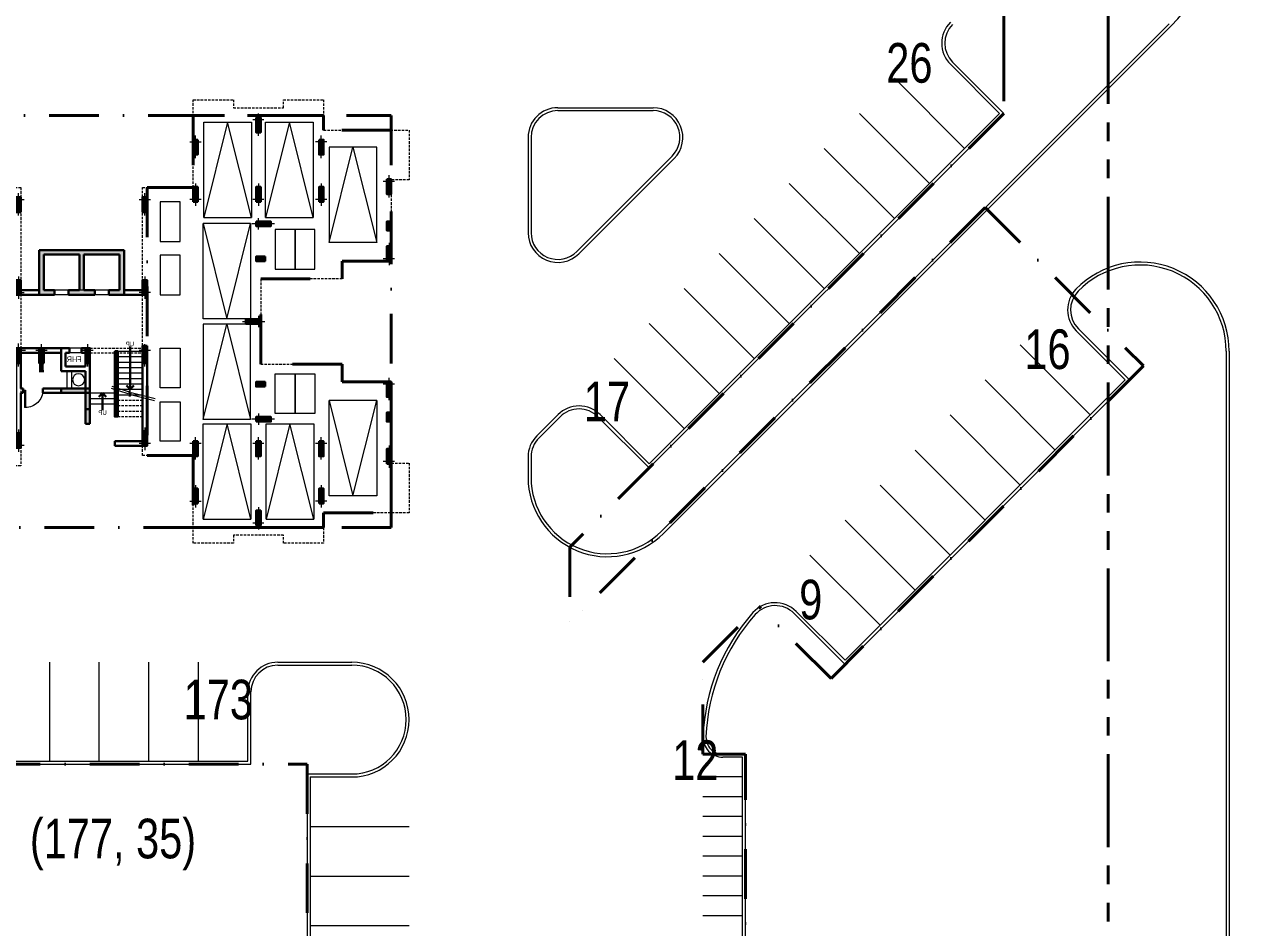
# Model space of a CAD drawing. Header units: inches. Extents: x 5542223 to 12533222, y 497239 to 5189502.
# Drawn here: x 6682330 to 6743745, y 2110954 to 2156532 of the extents above; entities that cross this region are included whole.
import ezdxf

# ---------------------------------------------------------------- set-up
doc = ezdxf.new("R2010")
doc.units = ezdxf.units.IN
doc.header["$MEASUREMENT"] = 0
for name, pattern in [('CENTER2', [1.125, 0.75, -0.125, 0.125, -0.125]), ('DASHDOT', [1, 0.5, -0.25, 0, -0.25]), ('HIDDEN', [0.375, 0.25, -0.125]), ('PHANTOM2', [1.25, 0.625, -0.125, 0.125, -0.125, 0.125, -0.125])]:
    doc.linetypes.add(name, pattern=pattern)
doc.layers.get('0').update_dxf_attribs({"color": 1})
for name, color, linetype, lineweight in [('aa-total', 7, 'Continuous', 30), ('Area_parking', 7, 'DASHDOT', 40), ('C_grid', 7, 'CENTER2', 13), ('col', 7, 'Continuous', 30), ('col-fill', 7, 'Continuous', 9), ('DOOR', 7, 'Continuous', 9), ('hatch', 8, 'Continuous', 9), ('parking', 7, 'Continuous', 13), ('PARKING NO TXT', 7, 'Continuous', 9), ('PROJECTION', 7, 'HIDDEN', 18), ('Road', 7, 'Continuous', 15), ('Road_CStone', 8, 'Continuous', 15), ('ROW', 7, 'PHANTOM2', 40), ('S_Parkingbays', 7, 'Continuous', 13), ('STAIR', 253, 'Continuous', 5), ('WALL', 7, 'Continuous', 30)]:
    doc.layers.add(name, color=color, linetype=linetype, lineweight=lineweight)
doc.styles.add('NITIN', font='ARIALN.TTF', dxfattribs={"width": 0.75})
doc.styles.add('Parking_txt', font='arial.ttf', dxfattribs={"width": 0.75})

# ---------------------------------------------------------------- blocks, each defined once
blk = doc.blocks.new('col')
at = {"layer": 'col', "linetype": 'Continuous', "ltscale": 10}
blk.add_hatch(color=256, dxfattribs=at).paths.add_polyline_path([(-115, -115), (115, -115), (115, 635), (-115, 635)])
at = {"layer": 'C_grid', "linetype": 'Continuous', "ltscale": 10}
for p, q in [((0, 810), (0, -323)), ((282, 0), (-287, 0))]:
    blk.add_line(p, q, dxfattribs=at)
at = {"layer": 'col', "linetype": 'Continuous', "ltscale": 10}
blk.add_lwpolyline([(-115, -115), (115, -115), (115, 635), (-115, 635)], close=True, dxfattribs=at)
blk = doc.blocks.new('DOOR_LEFT')
at = {"layer": 'DOOR'}
for p, q in [((-0.461, 0), (-0.461, 0.883)), ((-0.422, 0.883), (-0.461, 0.883)), ((-0.422, 0), (-0.422, 0.883)), ((-0.461, 0), (-0.422, 0))]:
    blk.add_line(p, q, dxfattribs=at)
blk.add_arc((-0.422, 0), 0.883, 360, 90, dxfattribs=at)
blk = doc.blocks.new('COL-SH')
at = {"layer": 'col-fill', "ltscale": 10}
blk.add_hatch(color=256, dxfattribs=at).paths.add_polyline_path([(0, -450), (230, -450), (230, 0), (0, 0)])
at = {"layer": 'col', "ltscale": 10}
blk.add_lwpolyline([(230, 0), (0, 0), (0, -450), (230, -450)], close=True, dxfattribs=at)
at = {"layer": 'col-fill', "ltscale": 10}
for p, q in [((115, -632), (115, 230)), ((460, -115), (-230, -115))]:
    blk.add_line(p, q, dxfattribs=at)
blk = doc.blocks.new('Res_D')
at = {"layer": 'col', "linetype": 'Continuous', "ltscale": 10}
for points in [[(-15392, 989), (-15623, 989), (-15623, 1439), (-15392, 1439)], [(15392, 989), (15622, 989), (15622, 1439), (15392, 1439)], [(15622, 989), (15392, 989), (15392, 1439), (15622, 1439)], [(-9252, -556), (-9252, -326), (-8802, -326), (-8802, -556)], [(9252, -556), (9252, -326), (8802, -326), (8802, -556)], [(9262, -6236), (9262, -6006), (8802, -6006), (8802, -6236)], [(9262, -6006), (8802, -6006), (8802, -6236), (9262, -6236)], [(12207, -6006), (11977, -6006), (11977, -6886), (12207, -6886)], [(-8802, -6656), (-8802, -6886), (-9252, -6886), (-9252, -6656)], [(-15392, -8651), (-15623, -8651), (-15623, -8201), (-15392, -8201)], [(15622, -8293), (15392, -8293), (15392, -8753), (15622, -8753)], [(15392, -8293), (15392, -8753), (15622, -8753), (15622, -8293)], [(15392, -8293), (15622, -8293), (15622, -8753), (15392, -8753)], [(15622, -8293), (15622, -8753), (15392, -8753), (15392, -8293)]]:
    blk.add_hatch(color=256, dxfattribs=at).paths.add_polyline_path(points)
at = {"layer": 'col', "linetype": 'Continuous'}
blk.add_hatch(color=256, dxfattribs=at).paths.add_polyline_path([(-420, -6980), (-420, -7210), (1040, -7210), (1040, -6980)])
at = {"layer": 'col', "ltscale": 10}
blk.add_hatch(color=256, dxfattribs=at).paths.add_polyline_path([(8802, -8521), (8802, -8751), (9519, -8751), (9519, -8521)])
at = {"layer": 'col-fill', "ltscale": 5}
h = blk.add_hatch(color=256, dxfattribs=at)
h.paths.add_polyline_path([(2145, -2260), (1365, -2260), (1365, -2030), (1915, -2030), (1915, -230), (115, -230), (115, -2030), (-115, -2030), (-115, -230), (-1915, -230), (-1915, -2030), (-1365, -2030), (-1365, -2260), (-2145, -2260), (-2145, 0), (2145, 0)])
h.paths.add_polyline_path([(665, -2260), (-665, -2260), (-665, -2030), (665, -2030)], flags=17)
blk.add_hatch(color=256, dxfattribs=at).paths.add_polyline_path([(2145, -6105), (1915, -6105), (1915, -5700), (2145, -5700)])
h = blk.add_hatch(color=256, dxfattribs=at)
h.paths.add_polyline_path([(-190, -8776), (-420, -8776), (-420, -8026), (-190, -8026)])
h.paths.add_polyline_path([(-190, -8026), (-420, -8026), (-420, -7210), (-190, -7210)])
at = {"color": 0, "linetype": 'ByBlock', "lineweight": -2}
for p, q in [((-2445, -7026), (-2632, -6839)), ((-2257, -6839), (-2445, -7026)), ((-1047, -7212), (-1234, -7399)), ((-859, -7399), (-1047, -7212))]:
    blk.add_line(p, q, dxfattribs=at)
at = {"ltscale": 10}
blk.add_line((-1047, -8083), (-1047, -7212), dxfattribs=at)
blk.add_lwpolyline([(-2445, -7026), (-2445, -4864)], dxfattribs=at)
for points in [[(-1670, -5101), (-1820, -5101), (-1820, -8401), (-1670, -8401)], [(-1720, -5151), (-1770, -5151), (-1770, -8351), (-1720, -8351)]]:
    blk.add_lwpolyline(points, close=True, dxfattribs=at)
at = {"layer": 'col', "linetype": 'Continuous', "ltscale": 10}
for points in [[(-3070, 2439), (-3070, 2069), (-3300, 2069), (-3300, 2669)], [(-3300, 2669), (-3070, 2669)]]:
    blk.add_lwpolyline(points, dxfattribs=at)
for points in [[(-15623, 1439), (-15392, 1439), (-15392, 989), (-15623, 989)], [(15622, 1439), (15392, 1439), (15392, 989), (15622, 989)], [(15392, 1439), (15622, 1439), (15622, 989), (15392, 989)], [(-9252, -326), (-8802, -326), (-8802, -556), (-9252, -556)], [(9252, -326), (8802, -326), (8802, -556), (9252, -556)], [(8802, -6006), (8802, -6236), (9262, -6236), (9262, -6006)], [(8802, -6236), (8802, -6006), (9262, -6006), (9262, -6236)], [(12207, -6006), (11977, -6006), (11977, -6886), (12207, -6886)], [(-9252, -6886), (-8802, -6886), (-8802, -6656), (-9252, -6656)], [(-15623, -8651), (-15392, -8651), (-15392, -8201), (-15623, -8201)], [(15392, -8753), (15622, -8753), (15622, -8293), (15392, -8293)], [(15622, -8753), (15392, -8753), (15392, -8293), (15622, -8293)], [(15622, -8753), (15392, -8753), (15392, -8293), (15622, -8293)], [(15392, -8753), (15622, -8753), (15622, -8293), (15392, -8293)]]:
    blk.add_lwpolyline(points, close=True, dxfattribs=at)
at = {"layer": 'col'}
blk.add_lwpolyline([(-420, -7210), (1040, -7210), (1040, -6980), (-420, -6980)], close=True, dxfattribs=at)
at = {"layer": 'hatch', "ltscale": 10}
for p, q in [((-1365, -2030), (1365, -2030)), ((-1365, -2260), (1365, -2260)), ((10, -4950), (610, -4950)), ((10, -5180), (610, -5180)), ((510, -6110), (510, -6980)), ((740, -6110), (740, -6980))]:
    blk.add_line(p, q, dxfattribs=at)
at = {"layer": 'PROJECTION', "ltscale": 500}
for p, q in [((-420, -4950), (-3070, -4950)), ((-420, -5180), (-3070, -5180)), ((-1820, -7576), (-3070, -7576)), ((-1820, -7851), (-3070, -7851)), ((-1820, -8126), (-3070, -8126)), ((-1820, -8401), (-3070, -8401))]:
    blk.add_line(p, q, dxfattribs=at)
for points in [[(-3070, 3154), (-5628, 3154), (-5628, 7584), (-7658, 7584), (-7658, 7169), (-10178, 7169), (-10178, 7584), (-12208, 7584), (-12208, 6054), (-16523, 6054), (-16523, 3539), (-15623, 3539), (-15623, -556), (-13143, -556), (-13143, -1456), (-9033, -1456), (-9033, -3606), (-9033, -5756), (-13143, -5756), (-13143, -6656), (-15623, -6656), (-15623, -10751), (-16523, -10751), (-16523, -13266), (-12208, -13266), (-12208, -14796), (-10178, -14796), (-10178, -14381), (-7658, -14381), (-7658, -14796), (-5628, -14796), (-5628, -10366), (-3070, -10366), (-3070, -9881)], [(15622, 3539), (16523, 3539), (16523, 6054), (12207, 6054), (12207, 7584), (10178, 7584), (10178, 7169), (7658, 7169), (7658, 7584), (5627, 7584), (5627, 3154), (3070, 3154), (3070, -2036), (3070, -10880), (5627, -10880), (5627, -12880), (8802, -12880), (8802, -14480), (12207, -14480), (12207, -13780), (14007, -13780), (14007, -13365), (15622, -13365), (15622, -6655), (12207, -6655), (12207, -6005), (9032, -6005), (9032, -3606), (9032, -1456), (13143, -1456), (13143, -556), (15622, -556)]]:
    blk.add_lwpolyline(points, close=True, dxfattribs=at)
at = {"layer": 'PROJECTION', "linetype": 'Continuous'}
blk.add_circle((153, -6543), 306, dxfattribs=at)
at = {"layer": 'STAIR'}
for p, q in [((-1820, -5101), (-3070, -5101)), ((-1820, -5376), (-3070, -5376)), ((-1820, -5651), (-3070, -5651)), ((-1820, -5926), (-3070, -5926)), ((-1820, -6201), (-3070, -6201)), ((-1820, -6476), (-3070, -6476)), ((-1820, -6751), (-3070, -6751)), ((-1820, -7026), (-3070, -7026)), ((-1820, -7301), (-3070, -7301)), ((-420, -7210), (-1670, -7210)), ((-420, -7485), (-1670, -7485)), ((-420, -7760), (-1670, -7760))]:
    blk.add_line(p, q, dxfattribs=at)
for points in [[(-3709, -7507), (-2493, -7196), (-2444, -7293), (-2444, -7068), (-2368, -7158), (-1534, -6876)], [(-3682, -7609), (-2466, -7298), (-2416, -7395), (-2416, -7170), (-2341, -7260), (-1507, -6979)]]:
    blk.add_lwpolyline(points, dxfattribs=at)
at = {"layer": 'WALL'}
for p, q in [((-2145, 0), (-2145, -2260)), ((-2145, 0), (2145, 0)), ((2145, 0), (2145, -2260)), ((-1915, -230), (-1915, -2030)), ((-1915, -230), (-115, -230)), ((-115, -230), (-115, -2030)), ((115, -230), (115, -2030)), ((115, -230), (1915, -230)), ((1915, -230), (1915, -2030)), ((-2145, -2260), (-1365, -2260)), ((-1915, -2030), (-1365, -2030)), ((-1365, -2030), (-1365, -2260)), ((-665, -2030), (-665, -2260)), ((-665, -2030), (-115, -2030)), ((-665, -2260), (665, -2260)), ((115, -2030), (665, -2030)), ((665, -2030), (665, -2260)), ((1365, -2030), (1365, -2260)), ((1365, -2030), (1915, -2030)), ((1365, -2260), (2145, -2260)), ((-420, -4950), (-420, -8776)), ((-420, -4950), (10, -4950)), ((-190, -5180), (-190, -5880)), ((-190, -5180), (10, -5180)), ((10, -5180), (10, -4950)), ((610, -5180), (610, -4950)), ((610, -4950), (1040, -4950)), ((610, -5180), (810, -5180)), ((810, -5180), (810, -5880)), ((1040, -4950), (1040, -6110)), ((1040, -4950), (2145, -4950)), ((-190, -5880), (810, -5880)), ((-190, -6110), (1040, -6110)), ((-190, -6110), (-190, -8776)), ((1915, -6105), (2145, -6105)), ((-420, -7210), (1955, -7210)), ((-190, -6980), (1955, -6980)), ((2955, -6980), (3070, -6980)), ((2955, -7210), (3070, -7210)), ((-420, -8026), (-190, -8026)), ((-420, -8776), (-190, -8776)), ((-3070, -9651), (-1670, -9651)), ((-1670, -9651), (-1670, -9881)), ((-3300, -9881), (-1670, -9881))]:
    blk.add_line(p, q, dxfattribs=at)
at = {"layer": 'WALL', "ltscale": 10}
for p, q in [((-3300, -2030), (-2145, -2030)), ((-3300, -2260), (-3300, -2030)), ((-2145, -2260), (-3300, -2260)), ((2145, -2030), (3070, -2030)), ((2145, -2260), (3070, -2260)), ((-3300, -4836), (-3070, -4836)), ((-3300, -4836), (-3300, -9881)), ((-3070, -4836), (-3070, -9651)), ((1040, -5180), (3070, -5180)), ((2145, -4950), (3300, -4950)), ((3070, -5180), (3070, -6980)), ((3300, -4950), (3300, -9881)), ((1955, -6980), (1955, -7210)), ((2955, -6980), (2955, -7210)), ((3070, -7210), (3070, -9881)), ((-3300, -9881), (-3070, -9881)), ((3300, -9881), (3070, -9881))]:
    blk.add_line(p, q, dxfattribs=at)
at = {"layer": 'aa-total', "linetype": 'Continuous', "ltscale": 10}
for p, rotation in [((8917, -3606), 90), ((-305, -5065), 180), ((2030, -5065), 180), ((3185, -5066), 180), ((15507, -6771), 180), ((5742, -9866), 180), ((12092, -9866), 180)]:
    blk.add_blockref('col', p, dxfattribs=dict(at, rotation=rotation))
at = {"layer": 'aa-total', "linetype": 'Continuous', "ltscale": 10, "xscale": -1, "rotation": 180}
blk.add_blockref('col', (15507, -6771), dxfattribs=at)
at = {"layer": 'aa-total', "linetype": 'Continuous', "ltscale": 10, "xscale": -1}
for p in [(3185, -9866), (5742, -12766), (15507, -12766), (8917, -13881), (12092, -13881)]:
    blk.add_blockref('col', p, dxfattribs=at)
at = {"layer": 'col', "linetype": 'Continuous'}
for p, rotation in [((-8917, 6569), 180), ((-12092, 5454), 180), ((5742, 5454), 180), ((15507, 5454), 180), ((-15507, 3459), 180), ((8917, 1324), 270), ((-3185, -5066), 180), ((-15507, -6771), 180), ((-8917, -8536), 90), ((-12092, -9766), 180), ((-8917, -9766), 180), ((-5742, -9766), 180)]:
    blk.add_blockref('col', p, dxfattribs=dict(at, rotation=rotation))
at = {"layer": 'col', "linetype": 'Continuous', "xscale": -1}
for p, rotation in [((8917, 6569), 180), ((-5743, 5454), 180), ((12092, 5454), 180), ((15507, 5454), 180), ((-3185, 2554), 180), ((3185, 2554), 180), ((-8917, 1324), 90), ((-8917, -3606), 270)]:
    blk.add_blockref('col', p, dxfattribs=dict(at, rotation=rotation))
for p in [(-12092, 2554), (-8917, 2554), (-5742, 2554), (-15507, -441), (15507, -441), (-3185, -2146), (-3185, -9766), (-15507, -10671), (-12092, -12666), (-8917, -13781)]:
    blk.add_blockref('col', p, dxfattribs=at)
at = {"layer": 'col', "linetype": 'Continuous'}
for p in [(5742, 2554), (8917, 2554), (12092, 2554), (15507, -441), (3185, -2146), (-5743, -12666)]:
    blk.add_blockref('col', p, dxfattribs=at)
at = {"layer": 'col', "xscale": -1}
blk.add_blockref('COL-SH', (3300, -4951), dxfattribs=at)
at = {"layer": 'DOOR', "xscale": 999.9999999403954, "yscale": 999.9999999417923, "zscale": 999.9999999417923, "rotation": 180}
blk.add_blockref('DOOR_LEFT', (2416, -7066), dxfattribs=at)
at = {"style": 'NITIN'}
for p in [(-2647, -4850), (-1271, -8314)]:
    blk.add_text('UP', height=225, dxfattribs=at).set_placement(p)
at = {"layer": 'STAIR', "lineweight": 60, "style": 'NITIN'}
blk.add_text('FHR', height=280, dxfattribs=at).set_placement((2, -5650))
blk = doc.blocks.new('A$C54637D1A')
at = {"layer": 'parking', "linetype": 'Continuous', "ltscale": 10}
for p, q in [((2400, 4800), (0, 4800)), ((0, 4800), (0, 0)), ((2400, 0), (2400, 4800)), ((2400, 0), (0, 0))]:
    blk.add_line(p, q, dxfattribs=at)
blk.add_lwpolyline([(0, 0), (1200, 4800), (2400, 0)], dxfattribs=at)

msp = doc.modelspace()

# ---------------------------------------------------------------- linework, layer by layer
msp.add_circle((6864263.374, 1819279.277), 1322040.52)
at = {"layer": 'Area_parking', "ltscale": 5000}
for p, q in [((6731740.97, 2157468.154), (6731740.97, 2155158.223)), ((6731740.97, 2155158.223), (6731740.97, 2152041.666)), ((6731740.97, 2152041.666), (6709847.293, 2130147.989)), ((6638582.133, 2151927.199), (6700844.133, 2151927.199)), ((6690848.133, 2151927.199), (6690848.133, 2148297.199)), ((6697428.133, 2151927.199), (6690848.133, 2151927.199)), ((6697428.133, 2151197.199), (6697428.133, 2151927.199)), ((6700844.133, 2151927.199), (6700844.133, 2131147.199)), ((6700844.133, 2151197.199), (6697428.133, 2151197.199)), ((6700844.133, 2144587.199), (6700844.133, 2151197.199)), ((6688520.633, 2148297.199), (6688520.633, 2134777.199)), ((6690848.133, 2148297.199), (6688520.633, 2148297.199)), ((6730804.936, 2147287.255), (6709847.293, 2126329.612)), ((6730804.936, 2147287.255), (6738795.242, 2139296.948)), ((6698363.133, 2143687.199), (6698363.133, 2144587.199)), ((6698363.133, 2144587.199), (6700844.133, 2144587.199)), ((6694253.133, 2139387.199), (6694253.133, 2143687.199)), ((6694253.133, 2143687.199), (6698363.133, 2143687.199)), ((6698363.133, 2139387.199), (6694253.133, 2139387.199)), ((6698363.133, 2138487.199), (6698363.133, 2139387.199)), ((6738795.242, 2139296.948), (6723026.76, 2123528.466)), ((6700844.133, 2138487.199), (6698363.133, 2138487.199)), ((6700844.133, 2131877.26), (6700844.133, 2138487.199)), ((6688520.633, 2134777.199), (6690848.133, 2134777.199)), ((6690848.133, 2134777.199), (6690848.133, 2131147.199)), ((6697428.12, 2131877.199), (6700844.133, 2131877.26)), ((6697428.133, 2131147.199), (6697428.12, 2131877.199)), ((6700844.133, 2131147.199), (6638582.133, 2131147.199)), ((6690848.133, 2131147.199), (6697428.133, 2131147.199)), ((6709847.293, 2130147.989), (6709847.293, 2126329.612)), ((6716562.294, 2124347.199), (6719385.16, 2127170.066)), ((6723026.76, 2123528.466), (6719385.16, 2127170.066)), ((6716562.294, 2119707.199), (6716562.294, 2124347.199)), ((6718712.294, 2119707.199), (6716562.294, 2119707.199)), ((6718712.294, 2107407.199), (6718712.294, 2119707.199)), ((6650631.633, 2119197.199), (6696593.133, 2119197.199)), ((6696593.133, 2119197.199), (6696593.133, 2107917.199))]:
    msp.add_line(p, q, dxfattribs=at)
at = {"layer": 'parking'}
for points in [[(6690184.383, 2145582.199), (6690184.383, 2147582.199), (6689184.383, 2147582.199), (6689184.383, 2145582.199)], [(6695989.351, 2144174.883), (6695989.351, 2146174.883), (6694989.351, 2146174.883), (6694989.351, 2144174.883)], [(6696989.351, 2144174.883), (6696989.351, 2146174.883), (6695989.351, 2146174.883), (6695989.351, 2144174.883)], [(6690184.383, 2142882.199), (6690184.383, 2144882.199), (6689184.383, 2144882.199), (6689184.383, 2142882.199)], [(6690184.383, 2140192.199), (6690184.383, 2138192.199), (6689184.383, 2138192.199), (6689184.383, 2140192.199)], [(6695989.351, 2138899.515), (6695989.351, 2136899.515), (6694989.351, 2136899.515), (6694989.351, 2138899.515)], [(6696989.351, 2138899.515), (6696989.351, 2136899.515), (6695989.351, 2136899.515), (6695989.351, 2138899.515)], [(6690184.383, 2137492.199), (6690184.383, 2135492.199), (6689184.383, 2135492.199), (6689184.383, 2137492.199)]]:
    msp.add_lwpolyline(points, close=True, dxfattribs=at)
at = {"layer": 'Road'}
for p, q in [((6714571.56, 2130841.747), (6740188.201, 2156458.388)), ((6729053.964, 2154516.539), (6731528.838, 2152041.666)), ((6709243.133, 2152327.199), (6714050.916, 2152327.199)), ((6713851.168, 2134363.996), (6731528.838, 2152041.666)), ((6707743.133, 2150827.199), (6707743.133, 2146019.417)), ((6715111.576, 2149766.539), (6710303.793, 2144958.757)), ((6737876.003, 2138589.841), (6735401.402, 2141064.441)), ((6736108.236, 2136822.074), (6732572.702, 2140357.608)), ((6723733.867, 2124447.705), (6737876.003, 2138589.841)), ((6734340.469, 2135054.307), (6730804.935, 2138589.841)), ((6708182.473, 2135766.368), (6709254.974, 2136838.87)), ((6711376.295, 2136838.87), (6713851.168, 2134363.996)), ((6732572.702, 2133286.54), (6729037.168, 2136822.074)), ((6730804.935, 2131518.773), (6727269.401, 2135054.307)), ((6707743.133, 2134705.708), (6707743.133, 2133670.174)), ((6729037.168, 2129751.006), (6725501.634, 2133286.54)), ((6727269.401, 2127983.239), (6723733.867, 2131518.773)), ((6725501.634, 2126215.472), (6721966.1, 2129751.006)), ((6723733.867, 2124447.705), (6721269.401, 2126912.171)), ((6695112.383, 2124347.199), (6698848.133, 2124347.199)), ((6693612.383, 2119347.199), (6693612.383, 2122847.199)), ((6718562.294, 2119557.199), (6717569.185, 2119557.199)), ((6718562.294, 2107557.199), (6718562.294, 2119557.199)), ((6653612.383, 2119347.199), (6693612.383, 2119347.199)), ((6696743.133, 2118557.199), (6696743.133, 2108557.199)), ((6696743.133, 2118557.199), (6698848.133, 2118557.199))]:
    msp.add_line(p, q, dxfattribs=at)
at = {"layer": 'Road', "ltscale": 6000}
msp.add_line((6743117.133, 2140038.078), (6743117.133, 2087076.321), dxfattribs=at)
at = {"layer": 'Road'}
for centre, radius, start, end in [((6733117.133, 2163529.456), 10000, 315, 0), ((6730114.624, 2155577.199), 1500, 134.99999985, 224.99999951), ((6709243.133, 2150827.199), 1500, 90, 180), ((6714050.916, 2150827.199), 1500, 314.99999958, 90), ((6709243.133, 2146019.417), 1500, 180, 314.99999958), ((6738617.133, 2140038.078), 4500, 0, 135.91899409), ((6736462.062, 2142125.102), 1500, 135.91899409, 225), ((6710315.634, 2135778.21), 1500, 44.99999958, 135), ((6709243.133, 2134705.708), 1500, 135, 180), ((6711743.133, 2133670.174), 4000, 180, 315), ((6726562.294, 2120205.064), 10000, 138.37228201, 177.75766267), ((6720208.741, 2125851.511), 1500, 45, 138.37228201), ((6695112.383, 2122847.199), 1500, 90, 180), ((6698848.133, 2121452.199), 2895, 270, 90), ((6717569.185, 2120557.199), 1000, 177.75766267, 270)]:
    msp.add_arc(centre, radius, start, end, dxfattribs=at)
at = {"layer": 'Road_CStone', "ltscale": 6000}
for p, q in [((6714465.494, 2130947.813), (6740082.135, 2156564.454)), ((6729160.03, 2154622.605), (6731740.97, 2152041.666)), ((6709243.133, 2152177.199), (6714050.916, 2152177.199)), ((6713851.168, 2134151.864), (6731740.97, 2152041.666)), ((6707893.133, 2150827.199), (6707893.133, 2146019.417)), ((6715005.51, 2149872.605), (6710197.727, 2145064.823)), ((6738088.135, 2138589.841), (6735507.467, 2141170.508)), ((6742967.133, 2140038.078), (6742967.133, 2087076.321)), ((6723733.867, 2124235.573), (6738088.135, 2138589.841)), ((6708288.539, 2135660.302), (6709361.04, 2136732.804)), ((6711270.229, 2136732.804), (6713851.168, 2134151.864)), ((6707893.133, 2134705.708), (6707893.133, 2133670.173)), ((6723733.867, 2124235.573), (6721163.336, 2126806.104)), ((6695112.383, 2124197.199), (6698848.133, 2124197.199)), ((6693762.383, 2119197.199), (6693762.383, 2122847.199)), ((6718712.294, 2119707.199), (6717569.185, 2119707.199)), ((6718712.294, 2107407.199), (6718712.294, 2119707.199)), ((6653462.383, 2119197.199), (6693762.383, 2119197.199)), ((6696593.133, 2118707.199), (6698848.133, 2118707.199)), ((6696593.133, 2118707.199), (6696593.133, 2108407.199))]:
    msp.add_line(p, q, dxfattribs=at)
for centre, radius, start, end in [((6730114.624, 2155577.199), 1350, 134.99999985, 224.99999951), ((6709243.133, 2150827.199), 1350, 90, 180), ((6714050.916, 2150827.199), 1350, 314.99999958, 90), ((6709243.133, 2146019.417), 1350, 180, 314.99999958), ((6738617.133, 2140038.078), 4350, 0, 135.91899409), ((6736462.062, 2142125.102), 1350, 135.91899409, 225), ((6710315.634, 2135778.21), 1350, 44.99999958, 135), ((6709243.133, 2134705.708), 1350, 135, 180), ((6711743.133, 2133670.174), 3850, 180, 315), ((6720208.741, 2125851.511), 1350, 45, 138.37228201), ((6726562.294, 2120205.064), 9850, 138.37228201, 177.75766267), ((6695112.383, 2122847.199), 1350, 90, 180), ((6698848.133, 2121452.199), 2745, 270, 90), ((6717569.185, 2120557.199), 850, 177.75766267, 270)]:
    msp.add_arc(centre, radius, start, end, dxfattribs=at)
at = {"layer": 'ROW', "ltscale": 7500}
msp.add_line((6737017.133, 2175957.199, 0), (6737017.133, 1944957.199, 0), dxfattribs=at)
at = {"layer": 'S_Parkingbays'}
for p, q in [((6726225.537, 2153809.433), (6729761.071, 2150273.899)), ((6724457.77, 2152041.666), (6727993.304, 2148506.132)), ((6722690.003, 2150273.899), (6726225.537, 2146738.365)), ((6720922.236, 2148506.132), (6724457.77, 2144970.598)), ((6719154.469, 2146738.365), (6722690.003, 2143202.831)), ((6717386.702, 2144970.598), (6720922.236, 2141435.064)), ((6715618.935, 2143202.831), (6719154.469, 2139667.297)), ((6713851.168, 2141435.064), (6717386.702, 2137899.53)), ((6712083.401, 2139667.297), (6715618.935, 2136131.763)), ((6683612.383, 2119347.199), (6683612.383, 2124347.199)), ((6686112.383, 2119347.199), (6686112.383, 2124347.199)), ((6688612.383, 2119347.199), (6688612.383, 2124347.199)), ((6691112.383, 2119347.199), (6691112.383, 2124347.199)), ((6718562.294, 2118557.199), (6716562.294, 2118557.199)), ((6718562.294, 2117557.199), (6716562.294, 2117557.199)), ((6718562.294, 2116557.199), (6716562.294, 2116557.199)), ((6696743.133, 2116057.199), (6701743.133, 2116057.199)), ((6718562.294, 2115557.199), (6716562.294, 2115557.199)), ((6718562.294, 2114557.199), (6716562.294, 2114557.199)), ((6696743.133, 2113557.199), (6701743.133, 2113557.199)), ((6718562.294, 2113557.199), (6716562.294, 2113557.199)), ((6718562.294, 2112557.199), (6716562.294, 2112557.199)), ((6718562.294, 2111557.199), (6716562.294, 2111557.199)), ((6696743.133, 2111057.199), (6701743.133, 2111057.199))]:
    msp.add_line(p, q, dxfattribs=at)

# ---------------------------------------------------------------- block references
at = {"layer": 'col', "xscale": -1}
msp.add_blockref('Res_D', (6685220.633, 2145143.154), dxfattribs=at)
at = {"layer": 'parking', "ltscale": 10, "xscale": -1}
for p in [(6693783.065, 2146793.363), (6696900.92, 2146793.363), (6693754.721, 2131568.294), (6696932.22, 2131568.294)]:
    msp.add_blockref('A$C54637D1A', p, dxfattribs=at)
at = {"layer": 'parking', "ltscale": 10}
for p in [(6697707.116, 2145526.704), (6691346.545, 2136598.226)]:
    msp.add_blockref('A$C54637D1A', p, dxfattribs=at)
at = {"layer": 'parking', "ltscale": 10, "xscale": -1, "rotation": 180}
for p in [(6691346.545, 2146476.325), (6697707.116, 2137547.847)]:
    msp.add_blockref('A$C54637D1A', p, dxfattribs=at)

# ---------------------------------------------------------------- texts
at = {"layer": 'PARKING NO TXT', "style": 'Parking_txt', "width": 0.75}
for s, p in [('26', (6725815.842, 2153587.844, 0)), ('16', (6732782.603, 2139139.539, 0)), ('17', (6710553.625, 2136496.071, 0)), ('9', (6721421.53, 2126509.069, 0)), ('173', (6690366.861, 2121463.924, 0)), ('12', (6715015.119, 2118406.359, 0)), ('(177, 35)', (6682608.702, 2114451.369))]:
    msp.add_text(s, height=2000, dxfattribs=at).set_placement(p)

doc.saveas('drawing.dxf')
